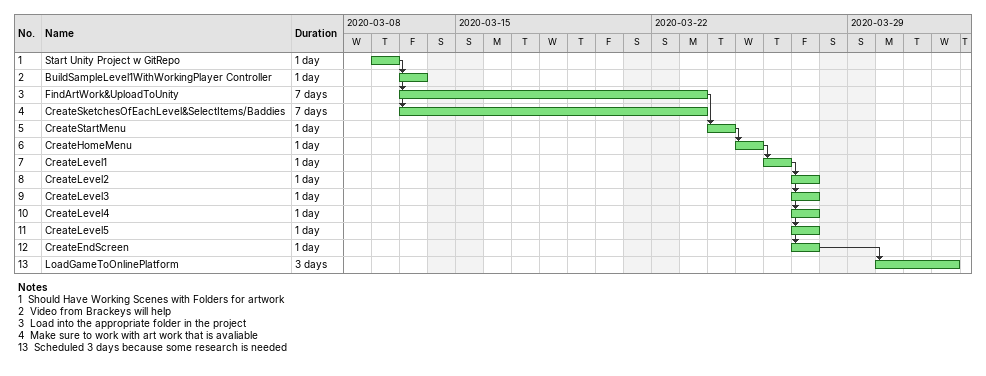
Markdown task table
| ID | Task | Duration | Start | Finish | Predecessors |
|---|---|---|---|---|---|
| 1 | Start Unity Project w GitRepo | 1d | 2020-03-12 | 2020-03-12 |  |
| 2 | BuildSampleLevel1WithWorkingPlayer Controller | 1d | 2020-03-13 | 2020-03-13 | 1 |
| 3 | FindArtWork&UploadToUnity | 7d | 2020-03-13 | 2020-03-23 | 1 |
| 4 | CreateSketchesOfEachLevel&SelectItems/Baddies | 7d | 2020-03-13 | 2020-03-23 | 1 |
| 5 | CreateStartMenu | 1d | 2020-03-24 | 2020-03-24 | 3 |
| 6 | CreateHomeMenu | 1d | 2020-03-25 | 2020-03-25 | 5 |
| 7 | CreateLevel1 | 1d | 2020-03-26 | 2020-03-26 | 6 |
| 8 | CreateLevel2 | 1d | 2020-03-27 | 2020-03-27 | 7 |
| 9 | CreateLevel3 | 1d | 2020-03-27 | 2020-03-27 | 7 |
| 10 | CreateLevel4 | 1d | 2020-03-27 | 2020-03-27 | 7 |
| 11 | CreateLevel5 | 1d | 2020-03-27 | 2020-03-27 | 7 |
| 12 | CreateEndScreen | 1d | 2020-03-27 | 2020-03-27 | 7 |
| 13 | LoadGameToOnlinePlatform | 3d | 2020-03-30 | 2020-04-01 | 12 |

Notes
- 1: Should Have Working Scenes with Folders for artwork
- 2: Video from Brackeys will help
- 3: Load into the appropriate folder in the project
- 4: Make sure to work with art work that is avaliable
- 13: Scheduled 3 days because some research is needed
